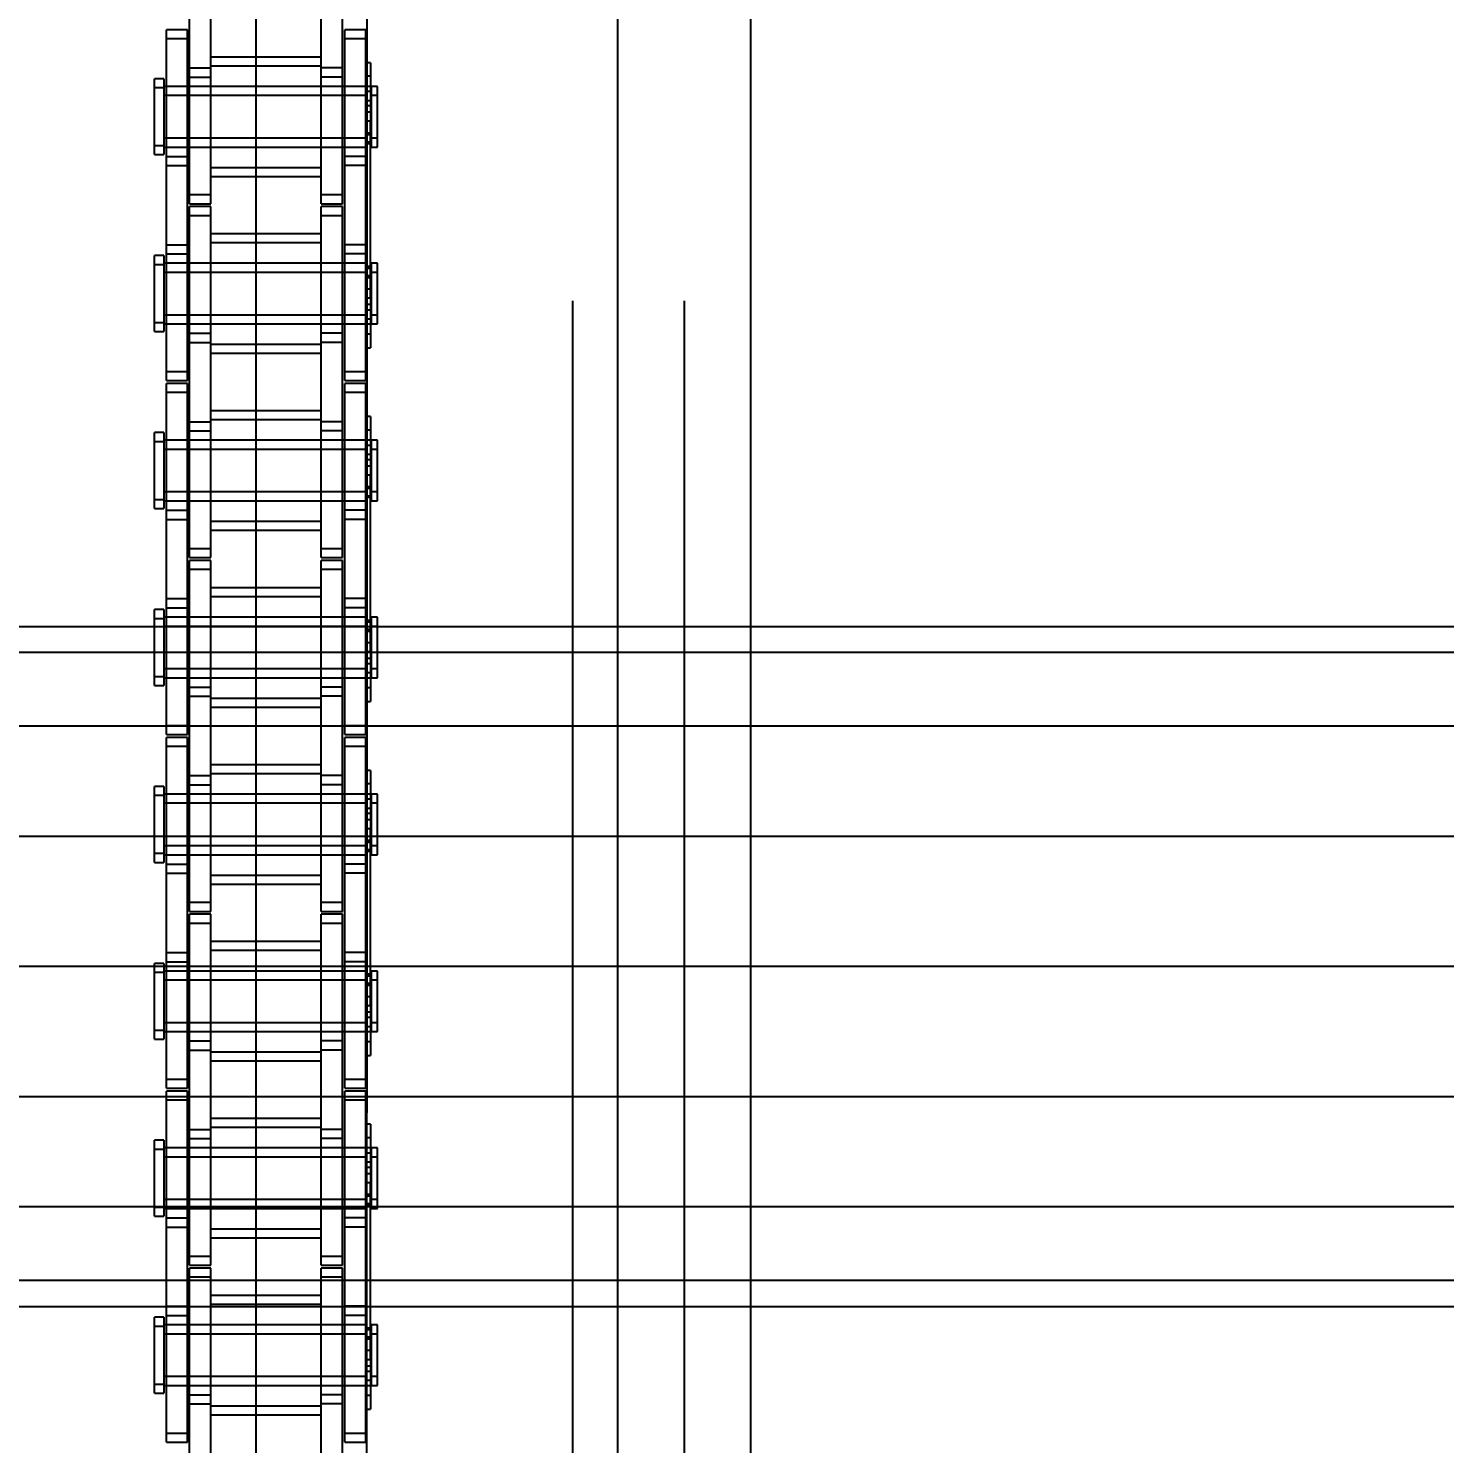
# Model space of a CAD drawing. Header units: metres. Extents: x 0 to 63075, y 0 to 44550.
# Drawn here: x 14006.7 to 14108.3, y 28985.6 to 29087.2 of the extents above; entities that cross this region are included whole.
import ezdxf

# ---------------------------------------------------------------- set-up
doc = ezdxf.new("R2010")
doc.units = ezdxf.units.M
doc.header["$LTSCALE"] = 75
doc.linetypes.add('HIDDEN2', pattern=[4.7625, 3.175, -1.5875])
for name, color, linetype in [('18_COTAS', 7, 'Continuous'), ('SDM', 7, 'Continuous'), ('SL1', 8, 'Continuous'), ('SL4', 4, 'Continuous'), ('ST1', 7, 'HIDDEN2')]:
    doc.layers.add(name, color=color, linetype=linetype)
doc.styles.add('ROMANS', font='ROMANS.SHX')
doc.dimstyles.new('75___1-75', dxfattribs={"dimscale": 75, "dimtxt": 2.5, "dimasz": 2, "dimexe": 1.5, "dimexo": 1, "dimgap": 0.5, "dimtad": 1, "dimdec": 0, "dimzin": 12, "dimtxsty": 'ROMANS', "dimcen": 0, "dimclrd": 256, "dimclre": 256, "dimclrt": 3, "dimazin": 3, "dimtfac": 1, "dimtdec": 0, "dimtmove": 0, "dimatfit": 0, "dimfxl": 1, "dimlwd": -1, "dimlwe": -1, "dimarcsym": 0})

# ---------------------------------------------------------------- blocks, each defined once
blk = doc.blocks.new('A$C1d93b9d1')
at = {"layer": 'SL1'}
for p, q in [((11308.22, 4741.4), (3949.23, 4741.39)), ((11308.22, 4739.54), (3949.23, 4739.53)), ((11308.22, 4734.25), (3949.23, 4734.25)), ((11308.22, 4726.34), (3949.23, 4726.33)), ((11308.22, 4717), (3949.23, 4716.99)), ((11308.22, 4707.66), (3949.23, 4707.65)), ((11308.22, 4699.75), (3949.23, 4699.74)), ((11308.22, 4694.46), (3949.23, 4694.45)), ((3949.23, 4692.59), (11308.22, 4692.6))]:
    blk.add_line(p, q, dxfattribs=at)
blk = doc.blocks.new('*D27')
at = {"layer": '18_COTAS', "transparency": 16777216}
for p, q in [((12131.24, 27878.33), (12131.24, 30705.37)), ((13913.74, 30509.57), (13913.74, 30705.37)), ((11981.24, 30592.87), (11122.31, 30592.87)), ((13913.74, 30592.87), (12131.24, 30592.87)), ((14063.74, 30592.87), (14213.74, 30592.87))]:
    blk.add_line(p, q, dxfattribs=at)
for points in [[(11981.24, 30617.87), (11981.24, 30567.87), (12131.24, 30592.87)], [(14063.74, 30617.87), (14063.74, 30567.87), (13913.74, 30592.87)]]:
    blk.add_solid(points, dxfattribs=at)
at = {"layer": 'Defpoints', "color": 0, "transparency": 16777216}
for p in [(13913.74, 30592.87), (13913.74, 30434.57), (12131.24, 27803.33)]:
    blk.add_point(p, dxfattribs=at)
at = {"layer": '18_COTAS', "color": 3, "transparency": 16777216, "insert": (11476.78, 30724.12), "char_height": 187.5, "attachment_point": 5, "style": 'ROMANS'}
blk.add_mtext('1782', dxfattribs=at)
blk = doc.blocks.new('A$C429c7d53')
at = {"layer": 'SL4'}
for p, q in [((328.24, 1009.76), (328.24, 2334.74)), ((337.76, 2334.74), (337.76, 1009.76))]:
    blk.add_line(p, q, dxfattribs=at)
at = {"layer": 'ST1'}
for p, q in [((325, 2334.74), (325, 1009.76)), ((328.24, 1009.76), (328.24, 2334.74)), ((333, 2334.74), (333, 1009.76)), ((302.28, 1919.26), (302.28, 2142.5)), ((310.22, 2142.5), (310.22, 1919.26)), ((297.51, 1993.61), (297.51, 1999.96)), ((299.03, 1993.61), (299.03, 1999.96)), ((306.96, 1993.61), (306.96, 1999.96)), ((308.48, 1993.61), (308.48, 1999.96)), ((295.84, 1996.36), (295.84, 1997.01)), ((297.36, 1997.01), (295.84, 1997.01)), ((295.84, 1987.26), (295.84, 1996.36)), ((297.36, 1996.36), (295.84, 1996.36)), ((297.36, 1996.36), (297.36, 1997.01)), ((297.36, 1987.26), (297.36, 1996.36)), ((308.64, 1996.36), (308.64, 1997.01)), ((310.16, 1997.01), (308.64, 1997.01)), ((308.64, 1987.26), (308.64, 1996.36)), ((310.16, 1996.36), (308.64, 1996.36)), ((310.16, 1996.36), (310.16, 1997.01)), ((310.16, 1987.26), (310.16, 1996.36)), ((306.96, 1995.05), (299.03, 1995.05)), ((306.96, 1994.4), (299.03, 1994.4)), ((310.49, 1994.64), (310.16, 1994.64)), ((310.49, 1994.64), (310.49, 1993.67)), ((295, 1992.83), (295, 1993.49)), ((295.66, 1993.49), (295, 1993.49)), ((295.66, 1993.49), (295.66, 1992.83)), ((297.51, 1994.27), (299.03, 1994.27)), ((297.51, 1993.61), (299.03, 1993.61)), ((297.51, 1984.52), (297.51, 1993.61)), ((299.03, 1984.52), (299.03, 1993.61)), ((308.48, 1994.27), (306.96, 1994.27)), ((308.48, 1993.61), (306.96, 1993.61)), ((306.96, 1984.52), (306.96, 1993.61)), ((308.48, 1984.52), (308.48, 1993.61)), ((310.49, 1993.67), (310.16, 1993.67)), ((310.49, 1993.67), (310.49, 1990.44)), ((295, 1988.04), (295, 1992.83)), ((295.66, 1992.83), (295, 1992.83)), ((310.16, 1992.94), (295.66, 1992.94)), ((295.66, 1992.83), (295.66, 1988.04)), ((310.16, 1992.28), (295.66, 1992.28)), ((297.36, 1992.94), (295.84, 1992.94)), ((297.36, 1992.28), (295.84, 1992.28)), ((299.03, 1992.94), (297.51, 1992.94)), ((299.03, 1992.28), (297.51, 1992.28)), ((306.96, 1992.94), (299.03, 1992.94)), ((306.96, 1992.28), (299.03, 1992.28)), ((308.48, 1992.94), (306.96, 1992.94)), ((308.48, 1992.28), (306.96, 1992.28)), ((310.49, 1992.94), (308.64, 1992.94)), ((310.16, 1992.28), (308.64, 1992.28)), ((310.53, 1992.57), (310.16, 1992.57)), ((310.53, 1992.94), (310.53, 1992.28)), ((311, 1992.94), (310.53, 1992.94)), ((310.53, 1992.28), (310.53, 1988.59)), ((311, 1992.28), (310.53, 1992.28)), ((311, 1992.28), (311, 1992.94)), ((311, 1988.59), (311, 1992.28)), ((310.53, 1991.91), (310.16, 1991.91)), ((310.49, 1991.54), (310.16, 1991.54)), ((310.49, 1991.09), (310.16, 1991.09)), ((310.49, 1990.44), (310.16, 1990.44)), ((310.49, 1977.74), (310.49, 1990.44)), ((295.66, 1989.25), (310.16, 1989.25)), ((295.84, 1989.25), (297.36, 1989.25)), ((297.51, 1989.25), (299.03, 1989.25)), ((299.03, 1989.25), (306.96, 1989.25)), ((306.96, 1989.25), (308.48, 1989.25)), ((308.64, 1989.25), (310.16, 1989.25)), ((310.16, 1989.61), (310.53, 1989.61)), ((310.49, 1989.47), (310.16, 1989.47)), ((310.53, 1989.25), (311, 1989.25)), ((295, 1988.69), (295.66, 1988.69)), ((295.66, 1988.59), (310.16, 1988.59)), ((295.84, 1988.59), (297.36, 1988.59)), ((297.51, 1988.59), (299.03, 1988.59)), ((299.03, 1988.59), (306.96, 1988.59)), ((306.96, 1988.59), (308.48, 1988.59)), ((308.64, 1988.59), (310.16, 1988.59)), ((310.16, 1988.96), (310.53, 1988.96)), ((310.49, 1988.82), (310.16, 1988.82)), ((310.53, 1988.59), (311, 1988.59)), ((295, 1988.04), (295.66, 1988.04)), ((295.84, 1987.92), (297.36, 1987.92)), ((295.84, 1987.26), (297.36, 1987.26)), ((295.84, 1980.91), (295.84, 1987.26)), ((297.36, 1980.91), (297.36, 1987.26)), ((310.16, 1987.92), (308.64, 1987.92)), ((310.16, 1987.26), (308.64, 1987.26)), ((308.64, 1980.91), (308.64, 1987.26)), ((310.16, 1980.91), (310.16, 1987.26)), ((299.03, 1987.13), (306.96, 1987.13)), ((299.03, 1986.48), (306.96, 1986.48)), ((297.51, 1985.17), (299.03, 1985.17)), ((306.96, 1985.17), (308.48, 1985.17)), ((297.51, 1984.52), (299.03, 1984.52)), ((297.51, 1983.66), (297.51, 1984.31)), ((299.03, 1984.31), (297.51, 1984.31)), ((299.03, 1983.66), (299.03, 1984.31)), ((306.96, 1984.52), (308.48, 1984.52)), ((306.96, 1983.66), (306.96, 1984.31)), ((308.48, 1984.31), (306.96, 1984.31)), ((308.48, 1983.66), (308.48, 1984.31)), ((297.51, 1974.56), (297.51, 1983.66)), ((299.03, 1983.66), (297.51, 1983.66)), ((299.03, 1974.56), (299.03, 1983.66)), ((306.96, 1974.56), (306.96, 1983.66)), ((308.48, 1983.66), (306.96, 1983.66)), ((308.48, 1974.56), (308.48, 1983.66)), ((306.96, 1982.35), (299.03, 1982.35)), ((295.84, 1981.57), (297.36, 1981.57)), ((306.96, 1981.7), (299.03, 1981.7)), ((310.16, 1981.57), (308.64, 1981.57)), ((295, 1980.13), (295, 1980.79)), ((295.66, 1980.79), (295, 1980.79)), ((295, 1975.34), (295, 1980.13)), ((295.66, 1980.13), (295, 1980.13)), ((295.66, 1980.79), (295.66, 1980.13)), ((310.16, 1980.24), (295.66, 1980.24)), ((295.66, 1980.13), (295.66, 1975.34)), ((295.84, 1980.91), (297.36, 1980.91)), ((295.84, 1971.82), (295.84, 1980.91)), ((297.36, 1980.24), (295.84, 1980.24)), ((297.36, 1971.82), (297.36, 1980.91)), ((299.03, 1980.24), (297.51, 1980.24)), ((306.96, 1980.24), (299.03, 1980.24)), ((308.48, 1980.24), (306.96, 1980.24)), ((310.16, 1980.91), (308.64, 1980.91)), ((308.64, 1971.82), (308.64, 1980.91)), ((310.16, 1980.24), (308.64, 1980.24)), ((310.16, 1971.82), (310.16, 1980.91)), ((310.53, 1980.24), (310.53, 1979.58)), ((311, 1980.24), (310.53, 1980.24)), ((311, 1979.58), (311, 1980.24)), ((310.16, 1979.58), (295.66, 1979.58)), ((297.36, 1979.58), (295.84, 1979.58)), ((299.03, 1979.58), (297.51, 1979.58)), ((306.96, 1979.58), (299.03, 1979.58)), ((308.48, 1979.58), (306.96, 1979.58)), ((310.16, 1979.58), (308.64, 1979.58)), ((310.49, 1980.01), (310.16, 1980.01)), ((310.53, 1979.87), (310.16, 1979.87)), ((310.49, 1979.35), (310.16, 1979.35)), ((310.53, 1979.21), (310.16, 1979.21)), ((310.53, 1979.58), (310.53, 1975.89)), ((311, 1979.58), (310.53, 1979.58)), ((311, 1975.89), (311, 1979.58)), ((310.49, 1978.39), (310.16, 1978.39)), ((310.49, 1977.74), (310.16, 1977.74)), ((310.49, 1977.28), (310.16, 1977.28)), ((310.49, 1977.74), (310.49, 1974.18)), ((295, 1975.99), (295.66, 1975.99)), ((295.66, 1976.55), (310.16, 1976.55)), ((295.84, 1976.55), (297.36, 1976.55)), ((297.51, 1976.55), (299.03, 1976.55)), ((299.03, 1976.55), (306.96, 1976.55)), ((306.96, 1976.55), (308.48, 1976.55)), ((308.64, 1976.55), (310.16, 1976.55)), ((310.16, 1976.91), (310.53, 1976.91)), ((310.16, 1976.26), (310.53, 1976.26)), ((310.53, 1976.55), (311, 1976.55)), ((295, 1975.34), (295.66, 1975.34)), ((295.66, 1975.89), (310.16, 1975.89)), ((295.84, 1975.89), (297.36, 1975.89)), ((297.51, 1975.89), (299.03, 1975.89)), ((297.51, 1975.22), (299.03, 1975.22)), ((299.03, 1975.89), (306.96, 1975.89)), ((306.96, 1975.89), (308.48, 1975.89)), ((308.48, 1975.22), (306.96, 1975.22)), ((308.64, 1975.89), (310.49, 1975.89)), ((310.49, 1975.16), (310.16, 1975.16)), ((310.53, 1975.89), (311, 1975.89)), ((297.51, 1974.56), (299.03, 1974.56)), ((297.51, 1968.21), (297.51, 1974.56)), ((299.03, 1968.21), (299.03, 1974.56)), ((299.03, 1974.43), (306.96, 1974.43)), ((308.48, 1974.56), (306.96, 1974.56)), ((306.96, 1968.21), (306.96, 1974.56)), ((308.48, 1968.21), (308.48, 1974.56)), ((310.16, 1974.18), (310.49, 1974.18)), ((299.03, 1973.78), (306.96, 1973.78)), ((295.84, 1972.47), (297.36, 1972.47)), ((308.64, 1972.47), (310.16, 1972.47)), ((295.84, 1971.82), (297.36, 1971.82)), ((295.84, 1970.96), (295.84, 1971.61)), ((297.36, 1971.61), (295.84, 1971.61)), ((295.84, 1961.86), (295.84, 1970.96)), ((297.36, 1970.96), (295.84, 1970.96)), ((297.36, 1970.96), (297.36, 1971.61)), ((297.36, 1961.86), (297.36, 1970.96)), ((308.64, 1971.82), (310.16, 1971.82)), ((308.64, 1970.96), (308.64, 1971.61)), ((310.16, 1971.61), (308.64, 1971.61)), ((308.64, 1961.86), (308.64, 1970.96)), ((310.16, 1970.96), (308.64, 1970.96)), ((310.16, 1970.96), (310.16, 1971.61)), ((310.16, 1961.86), (310.16, 1970.96)), ((306.96, 1969.65), (299.03, 1969.65)), ((306.96, 1969), (299.03, 1969)), ((310.49, 1969.24), (310.16, 1969.24)), ((310.49, 1969.24), (310.49, 1968.27)), ((295, 1967.43), (295, 1968.09)), ((295.66, 1968.09), (295, 1968.09)), ((295.66, 1968.09), (295.66, 1967.43)), ((297.51, 1968.87), (299.03, 1968.87)), ((297.51, 1968.21), (299.03, 1968.21)), ((297.51, 1959.12), (297.51, 1968.21)), ((299.03, 1959.12), (299.03, 1968.21)), ((308.48, 1968.87), (306.96, 1968.87)), ((308.48, 1968.21), (306.96, 1968.21)), ((306.96, 1959.12), (306.96, 1968.21)), ((308.48, 1959.12), (308.48, 1968.21)), ((310.49, 1968.27), (310.16, 1968.27)), ((310.49, 1968.27), (310.49, 1965.04)), ((295, 1962.64), (295, 1967.43)), ((295.66, 1967.43), (295, 1967.43)), ((310.16, 1967.54), (295.66, 1967.54)), ((295.66, 1967.43), (295.66, 1962.64)), ((310.16, 1966.88), (295.66, 1966.88)), ((297.36, 1967.54), (295.84, 1967.54)), ((297.36, 1966.88), (295.84, 1966.88)), ((299.03, 1967.54), (297.51, 1967.54)), ((299.03, 1966.88), (297.51, 1966.88)), ((306.96, 1967.54), (299.03, 1967.54)), ((306.96, 1966.88), (299.03, 1966.88)), ((308.48, 1967.54), (306.96, 1967.54)), ((308.48, 1966.88), (306.96, 1966.88)), ((310.49, 1967.54), (308.64, 1967.54)), ((310.16, 1966.88), (308.64, 1966.88)), ((310.53, 1967.17), (310.16, 1967.17)), ((310.53, 1967.54), (310.53, 1966.88)), ((311, 1967.54), (310.53, 1967.54)), ((310.53, 1966.88), (310.53, 1963.19)), ((311, 1966.88), (310.53, 1966.88)), ((311, 1966.88), (311, 1967.54)), ((311, 1963.19), (311, 1966.88)), ((310.53, 1966.51), (310.16, 1966.51)), ((310.49, 1966.14), (310.16, 1966.14)), ((310.49, 1965.69), (310.16, 1965.69)), ((310.49, 1965.04), (310.16, 1965.04)), ((310.49, 1952.34), (310.49, 1965.04)), ((295.66, 1963.85), (310.16, 1963.85)), ((295.84, 1963.85), (297.36, 1963.85)), ((297.51, 1963.85), (299.03, 1963.85)), ((299.03, 1963.85), (306.96, 1963.85)), ((306.96, 1963.85), (308.48, 1963.85)), ((308.64, 1963.85), (310.16, 1963.85)), ((310.16, 1964.22), (310.53, 1964.22)), ((310.49, 1964.07), (310.16, 1964.07)), ((310.53, 1963.85), (311, 1963.85)), ((295, 1963.29), (295.66, 1963.29)), ((295.66, 1963.19), (310.16, 1963.19)), ((295.84, 1963.19), (297.36, 1963.19)), ((297.51, 1963.19), (299.03, 1963.19)), ((299.03, 1963.19), (306.96, 1963.19)), ((306.96, 1963.19), (308.48, 1963.19)), ((308.64, 1963.19), (310.16, 1963.19)), ((310.16, 1963.56), (310.53, 1963.56)), ((310.49, 1963.42), (310.16, 1963.42)), ((310.53, 1963.19), (311, 1963.19)), ((295, 1962.64), (295.66, 1962.64)), ((295.84, 1962.52), (297.36, 1962.52)), ((295.84, 1961.86), (297.36, 1961.86)), ((295.84, 1955.51), (295.84, 1961.86)), ((297.36, 1955.51), (297.36, 1961.86)), ((310.16, 1962.52), (308.64, 1962.52)), ((310.16, 1961.86), (308.64, 1961.86)), ((308.64, 1955.51), (308.64, 1961.86)), ((310.16, 1955.51), (310.16, 1961.86)), ((299.03, 1961.73), (306.96, 1961.73)), ((299.03, 1961.08), (306.96, 1961.08)), ((297.51, 1959.77), (299.03, 1959.77)), ((306.96, 1959.77), (308.48, 1959.77)), ((297.51, 1959.12), (299.03, 1959.12)), ((297.51, 1958.26), (297.51, 1958.91)), ((299.03, 1958.91), (297.51, 1958.91)), ((299.03, 1958.26), (299.03, 1958.91)), ((306.96, 1959.12), (308.48, 1959.12)), ((306.96, 1958.26), (306.96, 1958.91)), ((308.48, 1958.91), (306.96, 1958.91)), ((308.48, 1958.26), (308.48, 1958.91)), ((297.51, 1949.16), (297.51, 1958.26)), ((299.03, 1958.26), (297.51, 1958.26)), ((299.03, 1949.16), (299.03, 1958.26)), ((306.96, 1949.16), (306.96, 1958.26)), ((308.48, 1958.26), (306.96, 1958.26)), ((308.48, 1949.16), (308.48, 1958.26)), ((306.96, 1956.95), (299.03, 1956.95)), ((295.84, 1956.17), (297.36, 1956.17)), ((306.96, 1956.3), (299.03, 1956.3)), ((310.16, 1956.17), (308.64, 1956.17)), ((295, 1954.73), (295, 1955.39)), ((295.66, 1955.39), (295, 1955.39)), ((295, 1949.94), (295, 1954.73)), ((295.66, 1954.73), (295, 1954.73)), ((295.66, 1955.39), (295.66, 1954.73)), ((310.16, 1954.84), (295.66, 1954.84)), ((295.66, 1954.73), (295.66, 1949.94)), ((295.84, 1955.51), (297.36, 1955.51)), ((295.84, 1946.42), (295.84, 1955.51)), ((297.36, 1954.84), (295.84, 1954.84)), ((297.36, 1946.42), (297.36, 1955.51)), ((299.03, 1954.84), (297.51, 1954.84)), ((306.96, 1954.84), (299.03, 1954.84)), ((308.48, 1954.84), (306.96, 1954.84)), ((310.16, 1955.51), (308.64, 1955.51)), ((308.64, 1946.42), (308.64, 1955.51)), ((310.16, 1954.84), (308.64, 1954.84)), ((310.16, 1946.42), (310.16, 1955.51)), ((310.53, 1954.84), (310.53, 1954.18)), ((311, 1954.84), (310.53, 1954.84)), ((311, 1954.18), (311, 1954.84)), ((310.16, 1954.18), (295.66, 1954.18)), ((297.36, 1954.18), (295.84, 1954.18)), ((299.03, 1954.18), (297.51, 1954.18)), ((306.96, 1954.18), (299.03, 1954.18)), ((308.48, 1954.18), (306.96, 1954.18)), ((310.16, 1954.18), (308.64, 1954.18)), ((310.49, 1954.61), (310.16, 1954.61)), ((310.53, 1954.47), (310.16, 1954.47)), ((310.49, 1953.95), (310.16, 1953.95)), ((310.53, 1953.81), (310.16, 1953.81)), ((310.53, 1954.18), (310.53, 1950.49)), ((311, 1954.18), (310.53, 1954.18)), ((311, 1950.49), (311, 1954.18)), ((310.49, 1952.99), (310.16, 1952.99)), ((310.49, 1952.34), (310.16, 1952.34)), ((310.49, 1951.88), (310.16, 1951.88)), ((310.49, 1952.34), (310.49, 1948.78)), ((295, 1950.59), (295.66, 1950.59)), ((295.66, 1951.15), (310.16, 1951.15)), ((295.84, 1951.15), (297.36, 1951.15)), ((297.51, 1951.15), (299.03, 1951.15)), ((299.03, 1951.15), (306.96, 1951.15)), ((306.96, 1951.15), (308.48, 1951.15)), ((308.64, 1951.15), (310.16, 1951.15)), ((310.16, 1951.52), (310.53, 1951.52)), ((310.16, 1950.86), (310.53, 1950.86)), ((310.53, 1951.15), (311, 1951.15)), ((295, 1949.94), (295.66, 1949.94)), ((295.66, 1950.49), (310.16, 1950.49)), ((295.84, 1950.49), (297.36, 1950.49)), ((297.51, 1950.49), (299.03, 1950.49)), ((297.51, 1949.82), (299.03, 1949.82)), ((299.03, 1950.49), (306.96, 1950.49)), ((306.96, 1950.49), (308.48, 1950.49)), ((308.48, 1949.82), (306.96, 1949.82)), ((308.64, 1950.49), (310.49, 1950.49)), ((310.49, 1949.76), (310.16, 1949.76)), ((310.53, 1950.49), (311, 1950.49)), ((297.51, 1949.16), (299.03, 1949.16)), ((297.51, 1942.81), (297.51, 1949.16)), ((299.03, 1942.81), (299.03, 1949.16)), ((299.03, 1949.03), (306.96, 1949.03)), ((308.48, 1949.16), (306.96, 1949.16)), ((306.96, 1942.81), (306.96, 1949.16)), ((308.48, 1942.81), (308.48, 1949.16)), ((310.16, 1948.78), (310.49, 1948.78)), ((299.03, 1948.38), (306.96, 1948.38)), ((295.84, 1947.07), (297.36, 1947.07)), ((308.64, 1947.07), (310.16, 1947.07)), ((295.84, 1946.42), (297.36, 1946.42)), ((295.84, 1945.56), (295.84, 1946.21)), ((297.36, 1946.21), (295.84, 1946.21)), ((295.84, 1936.46), (295.84, 1945.56)), ((297.36, 1945.56), (295.84, 1945.56)), ((297.36, 1945.56), (297.36, 1946.21)), ((297.36, 1936.46), (297.36, 1945.56)), ((308.64, 1946.42), (310.16, 1946.42)), ((308.64, 1945.56), (308.64, 1946.21)), ((310.16, 1946.21), (308.64, 1946.21)), ((308.64, 1936.46), (308.64, 1945.56)), ((310.16, 1945.56), (308.64, 1945.56)), ((310.16, 1945.56), (310.16, 1946.21)), ((310.16, 1936.46), (310.16, 1945.56)), ((297.51, 1943.47), (299.03, 1943.47)), ((306.96, 1944.25), (299.03, 1944.25)), ((306.96, 1943.6), (299.03, 1943.6)), ((308.48, 1943.47), (306.96, 1943.47)), ((310.49, 1943.84), (310.16, 1943.84)), ((310.49, 1943.84), (310.49, 1942.87)), ((295, 1942.03), (295, 1942.69)), ((295.66, 1942.69), (295, 1942.69)), ((295.66, 1942.69), (295.66, 1942.03)), ((297.51, 1942.81), (299.03, 1942.81)), ((297.51, 1933.72), (297.51, 1942.81)), ((299.03, 1933.72), (299.03, 1942.81)), ((308.48, 1942.81), (306.96, 1942.81)), ((306.96, 1933.72), (306.96, 1942.81)), ((308.48, 1933.72), (308.48, 1942.81)), ((310.49, 1942.87), (310.16, 1942.87)), ((310.49, 1942.87), (310.49, 1939.64)), ((295, 1937.24), (295, 1942.03)), ((295.66, 1942.03), (295, 1942.03)), ((310.16, 1942.14), (295.66, 1942.14)), ((295.66, 1942.03), (295.66, 1937.24)), ((310.16, 1941.48), (295.66, 1941.48)), ((297.36, 1942.14), (295.84, 1942.14)), ((297.36, 1941.48), (295.84, 1941.48)), ((299.03, 1942.14), (297.51, 1942.14)), ((299.03, 1941.48), (297.51, 1941.48)), ((306.96, 1942.14), (299.03, 1942.14)), ((306.96, 1941.48), (299.03, 1941.48)), ((308.48, 1942.14), (306.96, 1942.14)), ((308.48, 1941.48), (306.96, 1941.48)), ((310.49, 1942.14), (308.64, 1942.14)), ((310.16, 1941.48), (308.64, 1941.48)), ((310.53, 1941.77), (310.16, 1941.77)), ((310.53, 1942.14), (310.53, 1941.48)), ((311, 1942.14), (310.53, 1942.14)), ((310.53, 1941.48), (310.53, 1937.79)), ((311, 1941.48), (310.53, 1941.48)), ((311, 1941.48), (311, 1942.14)), ((311, 1937.79), (311, 1941.48)), ((310.53, 1941.11), (310.16, 1941.11)), ((310.49, 1940.74), (310.16, 1940.74)), ((310.49, 1940.29), (310.16, 1940.29)), ((310.49, 1939.64), (310.16, 1939.64)), ((310.49, 1926.94), (310.49, 1939.64)), ((295.66, 1938.45), (310.16, 1938.45)), ((295.84, 1938.45), (297.36, 1938.45)), ((297.51, 1938.45), (299.03, 1938.45)), ((299.03, 1938.45), (306.96, 1938.45)), ((306.96, 1938.45), (308.48, 1938.45)), ((308.64, 1938.45), (310.16, 1938.45)), ((310.16, 1938.82), (310.53, 1938.82)), ((310.49, 1938.67), (310.16, 1938.67)), ((310.53, 1938.45), (311, 1938.45)), ((295, 1937.89), (295.66, 1937.89)), ((295.66, 1937.79), (310.16, 1937.79)), ((295.84, 1937.79), (297.36, 1937.79)), ((297.51, 1937.79), (299.03, 1937.79)), ((299.03, 1937.79), (306.96, 1937.79)), ((306.96, 1937.79), (308.48, 1937.79)), ((308.64, 1937.79), (310.16, 1937.79)), ((310.16, 1938.16), (310.53, 1938.16)), ((310.49, 1938.02), (310.16, 1938.02)), ((310.53, 1937.79), (311, 1937.79)), ((295, 1937.24), (295.66, 1937.24)), ((295.84, 1937.12), (297.36, 1937.12)), ((295.84, 1936.46), (297.36, 1936.46)), ((295.84, 1930.11), (295.84, 1936.46)), ((297.36, 1930.11), (297.36, 1936.46)), ((310.16, 1937.12), (308.64, 1937.12)), ((310.16, 1936.46), (308.64, 1936.46)), ((308.64, 1930.11), (308.64, 1936.46)), ((310.16, 1930.11), (310.16, 1936.46)), ((299.03, 1936.33), (306.96, 1936.33)), ((299.03, 1935.68), (306.96, 1935.68)), ((297.51, 1934.37), (299.03, 1934.37)), ((306.96, 1934.37), (308.48, 1934.37)), ((297.51, 1933.72), (299.03, 1933.72)), ((297.51, 1932.86), (297.51, 1933.51)), ((299.03, 1933.51), (297.51, 1933.51)), ((299.03, 1932.86), (299.03, 1933.51)), ((306.96, 1933.72), (308.48, 1933.72)), ((306.96, 1932.86), (306.96, 1933.51)), ((308.48, 1933.51), (306.96, 1933.51)), ((308.48, 1932.86), (308.48, 1933.51)), ((297.51, 1923.76), (297.51, 1932.86)), ((299.03, 1932.86), (297.51, 1932.86)), ((299.03, 1923.76), (299.03, 1932.86)), ((306.96, 1923.76), (306.96, 1932.86)), ((308.48, 1932.86), (306.96, 1932.86)), ((308.48, 1923.76), (308.48, 1932.86)), ((306.96, 1931.55), (299.03, 1931.55)), ((295.84, 1930.77), (297.36, 1930.77)), ((306.96, 1930.9), (299.03, 1930.9)), ((310.16, 1930.77), (308.64, 1930.77)), ((295, 1929.33), (295, 1929.99)), ((295.66, 1929.99), (295, 1929.99)), ((295, 1924.54), (295, 1929.33)), ((295.66, 1929.33), (295, 1929.33)), ((295.66, 1929.99), (295.66, 1929.33)), ((310.16, 1929.44), (295.66, 1929.44)), ((295.66, 1929.33), (295.66, 1924.54)), ((295.84, 1930.11), (297.36, 1930.11)), ((295.84, 1921.02), (295.84, 1930.11)), ((297.36, 1929.44), (295.84, 1929.44)), ((297.36, 1921.02), (297.36, 1930.11)), ((299.03, 1929.44), (297.51, 1929.44)), ((306.96, 1929.44), (299.03, 1929.44)), ((308.48, 1929.44), (306.96, 1929.44)), ((310.16, 1930.11), (308.64, 1930.11)), ((308.64, 1921.02), (308.64, 1930.11)), ((310.16, 1929.44), (308.64, 1929.44)), ((310.16, 1921.02), (310.16, 1930.11)), ((310.53, 1929.44), (310.53, 1928.78)), ((311, 1929.44), (310.53, 1929.44)), ((311, 1928.78), (311, 1929.44)), ((310.16, 1928.78), (295.66, 1928.78)), ((297.36, 1928.78), (295.84, 1928.78)), ((299.03, 1928.78), (297.51, 1928.78)), ((306.96, 1928.78), (299.03, 1928.78)), ((308.48, 1928.78), (306.96, 1928.78)), ((310.16, 1928.78), (308.64, 1928.78)), ((310.49, 1929.21), (310.16, 1929.21)), ((310.53, 1929.07), (310.16, 1929.07)), ((310.49, 1928.55), (310.16, 1928.55)), ((310.53, 1928.41), (310.16, 1928.41)), ((310.53, 1928.78), (310.53, 1925.09)), ((311, 1928.78), (310.53, 1928.78)), ((311, 1925.09), (311, 1928.78)), ((310.49, 1927.59), (310.16, 1927.59)), ((310.49, 1926.94), (310.16, 1926.94)), ((310.49, 1926.48), (310.16, 1926.48)), ((310.49, 1926.94), (310.49, 1923.38)), ((295, 1925.19), (295.66, 1925.19)), ((295.66, 1925.75), (310.16, 1925.75)), ((295.84, 1925.75), (297.36, 1925.75)), ((297.51, 1925.75), (299.03, 1925.75)), ((299.03, 1925.75), (306.96, 1925.75)), ((306.96, 1925.75), (308.48, 1925.75)), ((308.64, 1925.75), (310.16, 1925.75)), ((310.16, 1926.12), (310.53, 1926.12)), ((310.16, 1925.46), (310.53, 1925.46)), ((310.53, 1925.75), (311, 1925.75)), ((295, 1924.54), (295.66, 1924.54)), ((295.66, 1925.09), (310.16, 1925.09)), ((295.84, 1925.09), (297.36, 1925.09)), ((297.51, 1925.09), (299.03, 1925.09)), ((297.51, 1924.42), (299.03, 1924.42)), ((299.03, 1925.09), (306.96, 1925.09)), ((306.96, 1925.09), (308.48, 1925.09)), ((308.48, 1924.42), (306.96, 1924.42)), ((308.64, 1925.09), (310.49, 1925.09)), ((310.49, 1924.36), (310.16, 1924.36)), ((310.53, 1925.09), (311, 1925.09)), ((297.51, 1923.76), (299.03, 1923.76)), ((297.51, 1917.41), (297.51, 1923.76)), ((299.03, 1917.41), (299.03, 1923.76)), ((299.03, 1923.63), (306.96, 1923.63)), ((308.48, 1923.76), (306.96, 1923.76)), ((306.96, 1917.41), (306.96, 1923.76)), ((308.48, 1917.41), (308.48, 1923.76)), ((310.16, 1923.38), (310.49, 1923.38)), ((299.03, 1922.98), (306.96, 1922.98)), ((295.84, 1921.67), (297.36, 1921.67)), ((308.64, 1921.67), (310.16, 1921.67)), ((295.84, 1921.02), (297.36, 1921.02)), ((295.84, 1920.16), (295.84, 1920.81)), ((297.36, 1920.81), (295.84, 1920.81)), ((295.84, 1911.06), (295.84, 1920.16)), ((297.36, 1920.16), (295.84, 1920.16)), ((297.36, 1920.16), (297.36, 1920.81)), ((297.36, 1911.06), (297.36, 1920.16)), ((308.64, 1921.02), (310.16, 1921.02)), ((308.64, 1920.16), (308.64, 1920.81)), ((310.16, 1920.81), (308.64, 1920.81)), ((308.64, 1911.06), (308.64, 1920.16)), ((310.16, 1920.16), (308.64, 1920.16)), ((310.16, 1920.16), (310.16, 1920.81)), ((310.16, 1911.06), (310.16, 1920.16)), ((302.28, 1865.66), (302.28, 1919.26)), ((310.22, 1865.66), (310.22, 1919.26)), ((297.51, 1918.07), (299.03, 1918.07)), ((306.96, 1918.85), (299.03, 1918.85)), ((306.96, 1918.2), (299.03, 1918.2)), ((308.48, 1918.07), (306.96, 1918.07)), ((310.49, 1918.44), (310.16, 1918.44)), ((310.49, 1918.44), (310.49, 1917.47)), ((295, 1916.63), (295, 1917.29)), ((295.66, 1917.29), (295, 1917.29)), ((295.66, 1917.29), (295.66, 1916.63)), ((297.51, 1917.41), (299.03, 1917.41)), ((297.51, 1908.32), (297.51, 1917.41)), ((299.03, 1908.32), (299.03, 1917.41)), ((308.48, 1917.41), (306.96, 1917.41)), ((306.96, 1908.32), (306.96, 1917.41)), ((308.48, 1908.32), (308.48, 1917.41)), ((310.49, 1917.47), (310.16, 1917.47)), ((310.49, 1917.47), (310.49, 1914.24)), ((295, 1911.84), (295, 1916.63)), ((295.66, 1916.63), (295, 1916.63)), ((310.16, 1916.74), (295.66, 1916.74)), ((295.66, 1916.63), (295.66, 1911.84)), ((310.16, 1916.08), (295.66, 1916.08)), ((297.36, 1916.74), (295.84, 1916.74)), ((297.36, 1916.08), (295.84, 1916.08)), ((299.03, 1916.74), (297.51, 1916.74)), ((299.03, 1916.08), (297.51, 1916.08)), ((306.96, 1916.74), (299.03, 1916.74)), ((306.96, 1916.08), (299.03, 1916.08)), ((308.48, 1916.74), (306.96, 1916.74)), ((308.48, 1916.08), (306.96, 1916.08)), ((310.49, 1916.74), (308.64, 1916.74)), ((310.16, 1916.08), (308.64, 1916.08)), ((310.53, 1916.37), (310.16, 1916.37)), ((310.53, 1916.74), (310.53, 1916.08)), ((311, 1916.74), (310.53, 1916.74)), ((310.53, 1916.08), (310.53, 1912.39)), ((311, 1916.08), (310.53, 1916.08)), ((311, 1916.08), (311, 1916.74)), ((311, 1912.39), (311, 1916.08)), ((310.53, 1915.71), (310.16, 1915.71)), ((310.49, 1915.34), (310.16, 1915.34)), ((310.49, 1914.89), (310.16, 1914.89)), ((310.49, 1914.24), (310.16, 1914.24)), ((310.49, 1901.54), (310.49, 1914.24)), ((295.66, 1913.05), (310.16, 1913.05)), ((295.84, 1913.05), (297.36, 1913.05)), ((297.51, 1913.05), (299.03, 1913.05)), ((299.03, 1913.05), (306.96, 1913.05)), ((306.96, 1913.05), (308.48, 1913.05)), ((308.64, 1913.05), (310.16, 1913.05)), ((310.16, 1913.42), (310.53, 1913.42)), ((310.49, 1913.27), (310.16, 1913.27)), ((310.53, 1913.05), (311, 1913.05)), ((295, 1912.49), (295.66, 1912.49)), ((295.66, 1912.39), (310.16, 1912.39)), ((295.84, 1912.39), (297.36, 1912.39)), ((297.51, 1912.39), (299.03, 1912.39)), ((299.03, 1912.39), (306.96, 1912.39)), ((306.96, 1912.39), (308.48, 1912.39)), ((308.64, 1912.39), (310.16, 1912.39)), ((310.16, 1912.76), (310.53, 1912.76)), ((310.49, 1912.62), (310.16, 1912.62)), ((310.53, 1912.39), (311, 1912.39)), ((295, 1911.84), (295.66, 1911.84)), ((295.84, 1911.72), (297.36, 1911.72)), ((295.84, 1911.06), (297.36, 1911.06)), ((295.84, 1904.71), (295.84, 1911.06)), ((297.36, 1904.71), (297.36, 1911.06)), ((310.16, 1911.72), (308.64, 1911.72)), ((310.16, 1911.06), (308.64, 1911.06)), ((308.64, 1904.71), (308.64, 1911.06)), ((310.16, 1904.71), (310.16, 1911.06)), ((299.03, 1910.93), (306.96, 1910.93)), ((299.03, 1910.28), (306.96, 1910.28)), ((297.51, 1908.97), (299.03, 1908.97)), ((306.96, 1908.97), (308.48, 1908.97)), ((297.51, 1908.32), (299.03, 1908.32)), ((297.51, 1907.46), (297.51, 1908.11)), ((299.03, 1908.11), (297.51, 1908.11)), ((299.03, 1907.46), (299.03, 1908.11)), ((306.96, 1908.32), (308.48, 1908.32)), ((306.96, 1907.46), (306.96, 1908.11)), ((308.48, 1908.11), (306.96, 1908.11)), ((308.48, 1907.46), (308.48, 1908.11)), ((297.51, 1898.36), (297.51, 1907.46)), ((299.03, 1907.46), (297.51, 1907.46)), ((299.03, 1898.36), (299.03, 1907.46)), ((306.96, 1898.36), (306.96, 1907.46)), ((308.48, 1907.46), (306.96, 1907.46)), ((308.48, 1898.36), (308.48, 1907.46)), ((306.96, 1906.15), (299.03, 1906.15)), ((295.84, 1905.37), (297.36, 1905.37)), ((306.96, 1905.5), (299.03, 1905.5)), ((310.16, 1905.37), (308.64, 1905.37)), ((295, 1903.93), (295, 1904.59)), ((295.66, 1904.59), (295, 1904.59)), ((295, 1899.14), (295, 1903.93)), ((295.66, 1903.93), (295, 1903.93)), ((295.66, 1904.59), (295.66, 1903.93)), ((310.16, 1904.04), (295.66, 1904.04)), ((295.66, 1903.93), (295.66, 1899.14)), ((295.84, 1904.71), (297.36, 1904.71)), ((295.84, 1895.62), (295.84, 1904.71)), ((297.36, 1904.04), (295.84, 1904.04)), ((297.36, 1895.62), (297.36, 1904.71)), ((299.03, 1904.04), (297.51, 1904.04)), ((306.96, 1904.04), (299.03, 1904.04)), ((308.48, 1904.04), (306.96, 1904.04)), ((310.16, 1904.71), (308.64, 1904.71)), ((308.64, 1895.62), (308.64, 1904.71)), ((310.16, 1904.04), (308.64, 1904.04)), ((310.16, 1895.62), (310.16, 1904.71)), ((310.53, 1904.04), (310.53, 1903.38)), ((311, 1904.04), (310.53, 1904.04)), ((311, 1903.38), (311, 1904.04)), ((310.16, 1903.38), (295.66, 1903.38)), ((297.36, 1903.38), (295.84, 1903.38)), ((299.03, 1903.38), (297.51, 1903.38)), ((306.96, 1903.38), (299.03, 1903.38)), ((308.48, 1903.38), (306.96, 1903.38)), ((310.16, 1903.38), (308.64, 1903.38)), ((310.49, 1903.81), (310.16, 1903.81)), ((310.53, 1903.67), (310.16, 1903.67)), ((310.49, 1903.15), (310.16, 1903.15)), ((310.53, 1903.01), (310.16, 1903.01)), ((310.53, 1903.38), (310.53, 1899.69)), ((311, 1903.38), (310.53, 1903.38)), ((311, 1899.69), (311, 1903.38)), ((310.49, 1902.19), (310.16, 1902.19)), ((310.49, 1901.54), (310.16, 1901.54)), ((310.49, 1901.08), (310.16, 1901.08)), ((310.49, 1901.54), (310.49, 1897.98)), ((295, 1899.79), (295.66, 1899.79)), ((295.66, 1900.35), (310.16, 1900.35)), ((295.84, 1900.35), (297.36, 1900.35)), ((297.51, 1900.35), (299.03, 1900.35)), ((299.03, 1900.35), (306.96, 1900.35)), ((306.96, 1900.35), (308.48, 1900.35)), ((308.64, 1900.35), (310.16, 1900.35)), ((310.16, 1900.72), (310.53, 1900.72)), ((310.16, 1900.06), (310.53, 1900.06)), ((310.53, 1900.35), (311, 1900.35)), ((295, 1899.14), (295.66, 1899.14)), ((295.66, 1899.69), (310.16, 1899.69)), ((295.84, 1899.69), (297.36, 1899.69)), ((297.51, 1899.69), (299.03, 1899.69)), ((297.51, 1899.02), (299.03, 1899.02)), ((299.03, 1899.69), (306.96, 1899.69)), ((306.96, 1899.69), (308.48, 1899.69)), ((308.48, 1899.02), (306.96, 1899.02)), ((308.64, 1899.69), (310.49, 1899.69)), ((310.49, 1898.96), (310.16, 1898.96)), ((310.53, 1899.69), (311, 1899.69)), ((297.51, 1898.36), (299.03, 1898.36)), ((297.51, 1892.01), (297.51, 1898.36)), ((299.03, 1892.01), (299.03, 1898.36)), ((299.03, 1898.23), (306.96, 1898.23)), ((308.48, 1898.36), (306.96, 1898.36)), ((306.96, 1892.01), (306.96, 1898.36)), ((308.48, 1892.01), (308.48, 1898.36)), ((310.16, 1897.98), (310.49, 1897.98)), ((299.03, 1897.58), (306.96, 1897.58)), ((295.84, 1896.27), (297.36, 1896.27)), ((308.64, 1896.27), (310.16, 1896.27)), ((295.84, 1895.62), (297.36, 1895.62)), ((308.64, 1895.62), (310.16, 1895.62))]:
    blk.add_line(p, q, dxfattribs=at)

msp = doc.modelspace()

# ---------------------------------------------------------------- block references
at = {"layer": 'SDM'}
for name, p in [('A$C1d93b9d1', (8259.51, 24302.83)), ('A$C429c7d53', (13720.74, 27090.07))]:
    msp.add_blockref(name, p, dxfattribs=at)

# ---------------------------------------------------------------- dimensions: what is measured, and where the dimension line sits
at = {"layer": '18_COTAS'}
dim = msp.add_linear_dim(base=(13913.73996451, 30592.87116724), p1=(12131.23996451, 27803.3334565), p2=(13913.73996451, 30434.56595658), dimstyle='75___1-75', dxfattribs=at)
dim.commit()
dim.dimension.update_dxf_attribs({"geometry": '*D27', "text_midpoint": (11476.77567879, 30592.87116724), "dimtype": 160})

doc.saveas('drawing.dxf')
